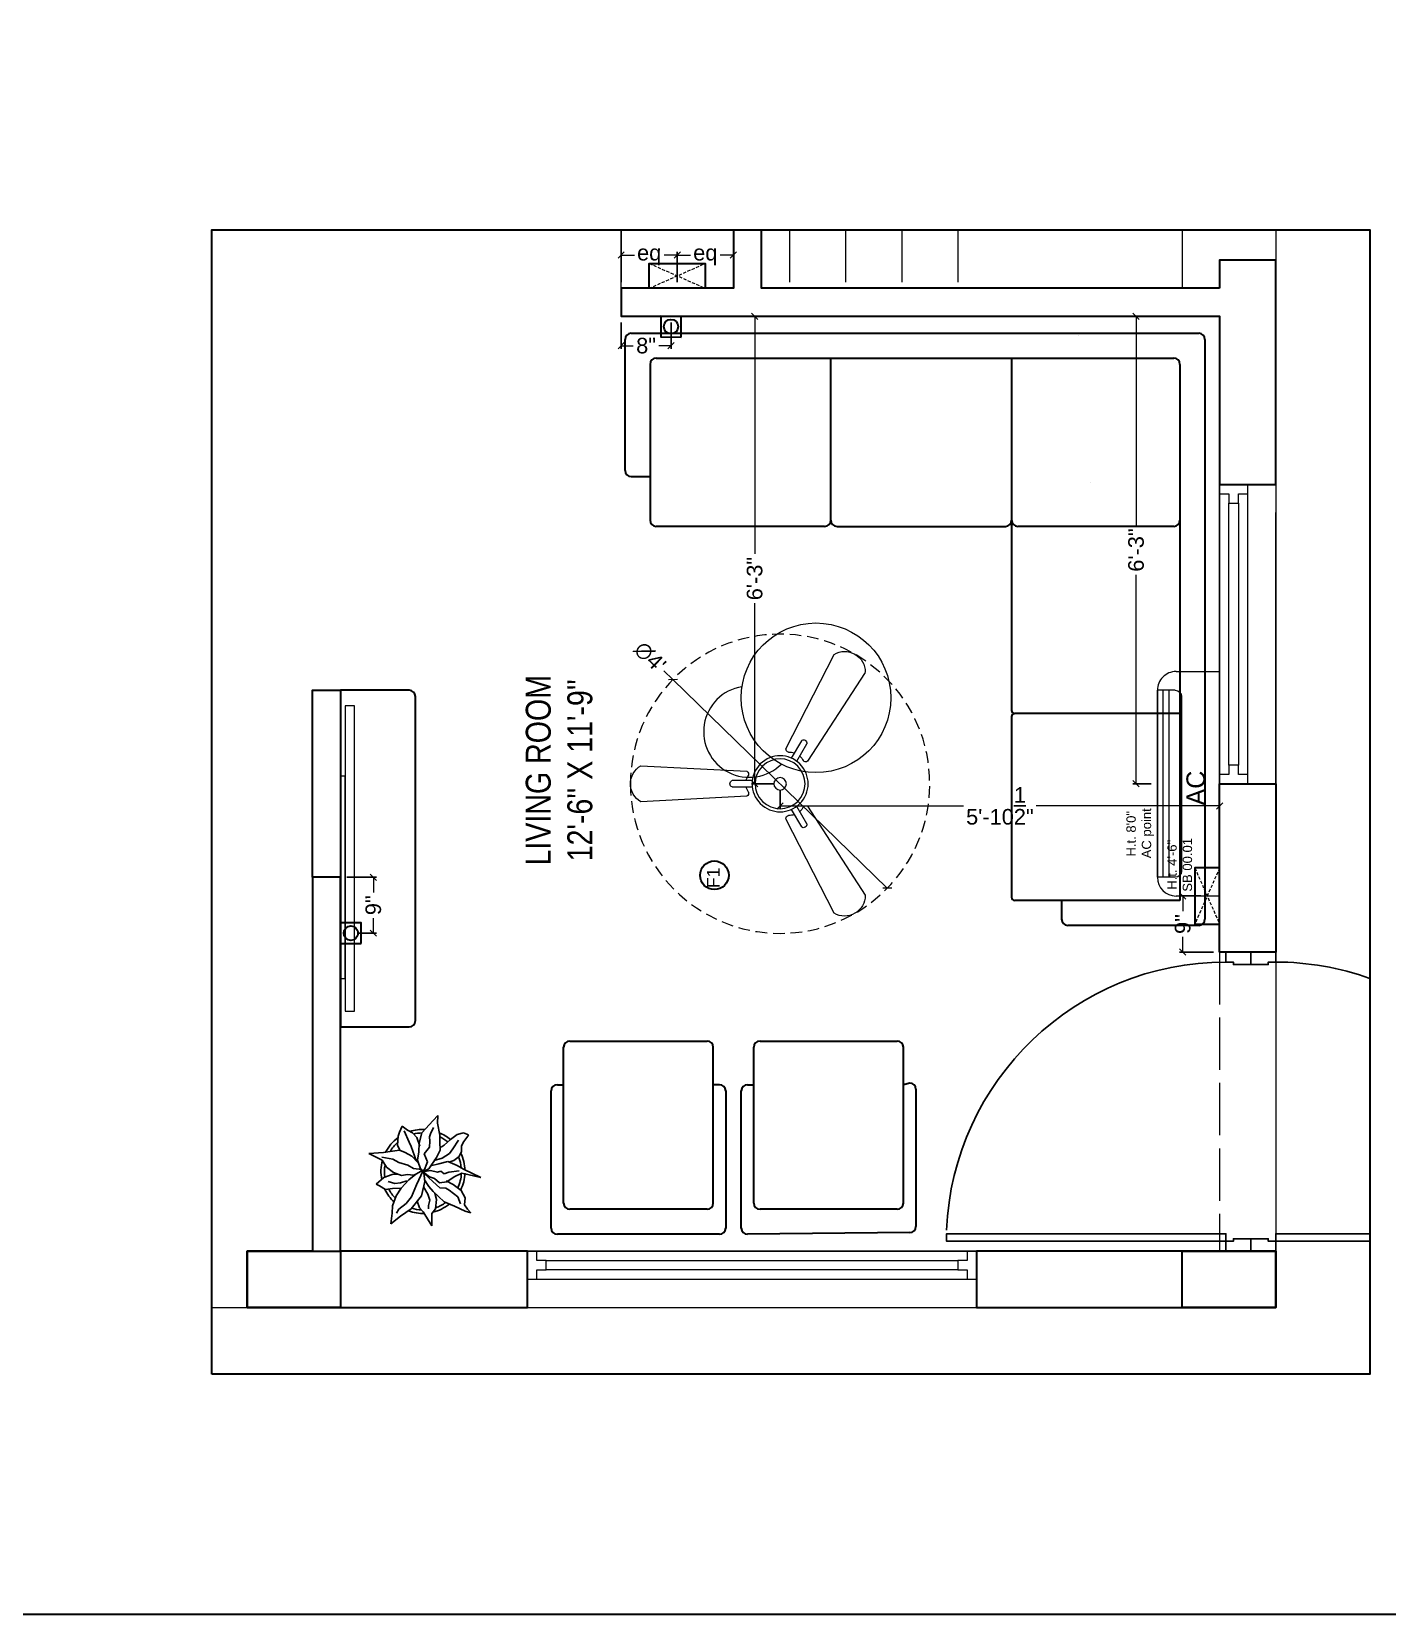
# Model space of a CAD drawing. Header units: millimetres. Extents: x 56222 to 3066687, y -650199 to -121287.
# Drawn here: x 148837.8 to 149055.3, y -181797.1 to -181543.2 of the extents above; entities that cross this region are included whole.
import ezdxf

# ---------------------------------------------------------------- set-up
doc = ezdxf.new("R2010")
doc.units = ezdxf.units.MM
doc.header["$MEASUREMENT"] = 0
doc.header["$PDMODE"] = 35
for name, pattern in [('ACAD_ISO02W100', [15, 12, -3]), ('DASHED', [0.75, 0.5, -0.25]), ('DASHED2', [0.375, 0.25, -0.125])]:
    doc.linetypes.add(name, pattern=pattern)
doc.layers.get('Defpoints').update_dxf_attribs({"color": 220})
doc.layers.add('AR DOOR', color=40, linetype='Continuous')
doc.layers.add('AR ELE-5', color=134, linetype='Continuous')
for name, color, linetype, lineweight in [('COLUMN', 1, 'Continuous', 30), ('dim05', 1, 'Continuous', 13), ('el', 7, 'Continuous', 20), ('ELEC-wires', 1, 'DASHED2', 13), ('Electrical', 84, 'Continuous', 30), ('FIRST FLOOR ( DW_RAIL )', 7, 'Continuous', 9), ('FIRST FLOOR ( TEXT )', 7, 'Continuous', 9), ('FUR', 250, 'Continuous', 0), ('FURNITURE', 32, 'Continuous', 9), ('GROUND FLOOR', 7, 'Continuous', 9), ('GROUND FLOOR  ( PLINE )', 251, 'Continuous', 30), ('GROUND FLOOR ( DW_RAIL )', 7, 'Continuous', 9), ('GROUND FLOOR ( STAIR )', 251, 'Continuous', 9), ('Text', 7, 'Continuous', 15), ('wall', 7, 'Continuous', 30), ('XX~SLAB ( BEAM )~ ( DIM )', 7, 'Continuous', 9)]:
    doc.layers.add(name, color=color, linetype=linetype, lineweight=lineweight)
doc.styles.add('Arial', font='arial.ttf')
doc.styles.add('KATHA', font='swissc.ttf')
doc.styles.get("Standard").update_dxf_attribs({"font": 'arial.ttf', "height": 6})
doc.styles.add('TEXT', font='eurr____.ttf')
doc.dimstyles.new('ISO-25', dxfattribs={"dimtxt": 2.5, "dimasz": 1, "dimexe": 0.5, "dimexo": 1, "dimtad": 0, "dimdec": 1, "dimlunit": 4, "dimtxsty": 'Standard', "dimblk": 'OBLIQUE', "dimcen": 2.5, "dimclrd": 1, "dimclre": 1, "dimclrt": 5, "dimadec": 0, "dimazin": 0, "dimtfac": 1, "dimtdec": 1, "dimtmove": 0, "dimatfit": 3, "dimfxl": 1, "dimlwd": -1, "dimarcsym": 0})

# ---------------------------------------------------------------- blocks, each defined once
blk = doc.blocks.new('*U257')
for points in [[(0, 0), (0, 1120), (30, 1120), (30, 0)], [(-40, 0), (0, 0), (0, -30), (10, -30), (10, -100), (-40, -100)], [(1160, 0), (1120, 0), (1120, -30), (1110, -30), (1110, -100), (1160, -100)]]:
    blk.add_lwpolyline(points, close=True)
at = {"layer": 'AR ELE-5', "linetype": 'ByBlock', "ltscale": 15}
blk.add_arc((-1.6, -0.7), 1121.6, 0.03474, 87.62699, dxfattribs=at)
blk = doc.blocks.new('ARPLS010')
at = {"linetype": 'ByBlock'}
for p, q in [((0.121, 0.605), (-0.013, 0.459)), ((0.179, 0.666), (0.121, 0.605)), ((0.174, 0.573), (0.179, 0.666)), ((0.2, 0.432), (0.174, 0.573)), ((-0.295, 0.42), (-0.302, 0.309)), ((-0.278, 0.467), (-0.295, 0.42)), ((-0.248, 0.54), (-0.278, 0.467)), ((-0.182, 0.493), (-0.248, 0.54)), ((-0.222, 0.484), (-0.164, 0.347)), ((-0.125, 0.459), (-0.182, 0.493)), ((-0.072, 0.404), (-0.125, 0.459)), ((-0.038, 0.302), (-0.072, 0.404)), ((-0.013, 0.459), (-0.044, 0.336)), ((0.077, 0.412), (0.091, 0.447)), ((0.082, 0.358), (0.077, 0.412)), ((0.091, 0.447), (0.125, 0.522)), ((0.203, 0.352), (0.2, 0.432)), ((0.33, 0.38), (0.252, 0.313)), ((0.409, 0.44), (0.33, 0.38)), ((0.484, 0.459), (0.409, 0.44)), ((0.542, 0.434), (0.484, 0.459)), ((0.485, 0.354), (0.533, 0.42)), ((0.533, 0.42), (0.542, 0.434)), ((-0.469, 0.226), (-0.643, 0.216)), ((-0.643, 0.216), (-0.485, 0.134)), ((-0.362, 0.24), (-0.469, 0.226)), ((-0.278, 0.254), (-0.362, 0.24)), ((-0.302, 0.309), (-0.276, 0.258)), ((-0.21, 0.227), (-0.278, 0.254)), ((-0.132, 0.18), (-0.21, 0.227)), ((-0.164, 0.347), (-0.139, 0.295)), ((-0.139, 0.295), (-0.08, 0.131)), ((-0.049, 0.232), (-0.065, 0.135)), ((-0.044, 0.336), (-0.049, 0.232)), ((0.015, 0.209), (0.08, 0.288)), ((0.056, 0.114), (0.015, 0.209)), ((0.08, 0.288), (0.082, 0.358)), ((0.16, 0.165), (0.204, 0.254)), ((0.204, 0.254), (0.203, 0.352)), ((0.252, 0.313), (0.216, 0.287)), ((0.318, 0.213), (0.227, 0.157)), ((0.356, 0.269), (0.318, 0.213)), ((0.425, 0.373), (0.356, 0.269)), ((0.432, 0.176), (0.459, 0.236)), ((0.459, 0.303), (0.485, 0.354)), ((0.459, 0.236), (0.459, 0.303)), ((-0.359, 0.148), (-0.49, 0.172)), ((-0.485, 0.134), (-0.433, 0.051)), ((-0.433, 0.051), (-0.349, -0.011)), ((-0.287, 0.106), (-0.359, 0.148)), ((-0.18, 0.073), (-0.287, 0.106)), ((-0.111, 0.036), (-0.18, 0.073)), ((-0.063, 0.111), (-0.132, 0.18)), ((-0.013, 0.022), (-0.111, 0.036)), ((-0.084, -0.034), (0.007, 0.018)), ((0.003, 0.011), (-0.076, -0.16)), ((-0.065, 0.135), (-0.024, 0.018)), ((-0.024, 0.018), (0.009, 0.005)), ((0.006, -0.002), (0.068, 0.032)), ((0.007, 0.018), (0.02, -0.121)), ((0.009, 0.005), (0.056, 0.114)), ((0.017, -0.002), (0.091, 0.009)), ((0.068, 0.032), (0.16, 0.165)), ((0.088, 0.065), (0.187, 0.091)), ((0.091, 0.009), (0.173, -0.011)), ((0.227, 0.157), (0.132, 0.131)), ((0.173, -0.011), (0.212, 0.004)), ((0.187, 0.091), (0.297, 0.116)), ((0.212, 0.004), (0.252, -0.03)), ((0.297, 0.116), (0.408, 0.071)), ((0.309, 0.109), (0.368, 0.128)), ((0.309, -0.01), (0.43, 0.006)), ((0.368, 0.128), (0.432, 0.176)), ((0.408, 0.071), (0.482, 0.024)), ((0.482, 0.024), (0.689, -0.072)), ((-0.464, -0.073), (-0.558, -0.152)), ((-0.558, -0.152), (-0.517, -0.172)), ((-0.517, -0.172), (-0.447, -0.216)), ((-0.366, -0.036), (-0.464, -0.073)), ((-0.336, -0.142), (-0.413, -0.121)), ((-0.306, -0.033), (-0.366, -0.036)), ((-0.349, -0.011), (-0.256, -0.05)), ((-0.269, -0.135), (-0.336, -0.142)), ((-0.193, -0.113), (-0.269, -0.135)), ((-0.259, -0.2), (-0.168, -0.1)), ((-0.256, -0.05), (-0.185, -0.038)), ((-0.185, -0.038), (-0.114, -0.046)), ((-0.168, -0.1), (-0.084, -0.034)), ((-0.076, -0.16), (-0.138, -0.304)), ((-0.114, -0.046), (-0.093, -0.036)), ((0.02, -0.121), (-0.017, -0.291)), ((0.059, -0.27), (0.005, -0.185)), ((0.01, -0.014), (0.017, -0.002)), ((0.078, -0.064), (0.01, -0.014)), ((0.016, -0.023), (0.116, -0.122)), ((0.07, -0.179), (0.018, -0.1)), ((0.121, -0.239), (0.07, -0.179)), ((0.138, -0.083), (0.078, -0.064)), ((0.116, -0.122), (0.201, -0.195)), ((0.197, -0.135), (0.138, -0.083)), ((0.283, -0.123), (0.197, -0.135)), ((0.252, -0.03), (0.309, -0.01)), ((0.277, -0.114), (0.357, -0.156)), ((0.37, -0.064), (0.283, -0.123)), ((0.357, -0.156), (0.455, -0.226)), ((0.462, -0.021), (0.37, -0.064)), ((0.689, -0.072), (0.462, -0.021)), ((-0.447, -0.216), (-0.363, -0.202)), ((-0.363, -0.202), (-0.263, -0.2)), ((-0.363, -0.408), (-0.318, -0.29)), ((-0.318, -0.29), (-0.259, -0.2)), ((-0.138, -0.304), (-0.199, -0.38)), ((-0.017, -0.291), (-0.141, -0.446)), ((-0.042, -0.432), (-0.071, -0.352)), ((0.08, -0.342), (0.059, -0.27)), ((0.066, -0.407), (0.08, -0.342)), ((0.184, -0.299), (0.121, -0.239)), ((0.141, -0.261), (0.16, -0.336)), ((0.16, -0.336), (0.15, -0.445)), ((0.252, -0.362), (0.184, -0.299)), ((0.201, -0.195), (0.272, -0.198)), ((0.376, -0.416), (0.252, -0.362)), ((0.272, -0.198), (0.311, -0.225)), ((0.311, -0.225), (0.415, -0.304)), ((0.415, -0.304), (0.447, -0.388)), ((0.455, -0.226), (0.503, -0.317)), ((0.503, -0.317), (0.494, -0.398)), ((-0.382, -0.625), (-0.368, -0.496)), ((-0.269, -0.533), (-0.382, -0.625)), ((-0.368, -0.496), (-0.363, -0.408)), ((-0.287, -0.45), (-0.314, -0.498)), ((-0.199, -0.38), (-0.287, -0.45)), ((-0.141, -0.446), (-0.269, -0.533)), ((0.002, -0.48), (-0.042, -0.432)), ((0.104, -0.646), (0.002, -0.48)), ((0.064, -0.446), (0.066, -0.407)), ((0.106, -0.5), (0.104, -0.646)), ((0.15, -0.445), (0.106, -0.5)), ((0.502, -0.472), (0.376, -0.416)), ((0.494, -0.398), (0.528, -0.452)), ((0.567, -0.494), (0.502, -0.472)), ((0.528, -0.452), (0.567, -0.494))]:
    blk.add_line(p, q, dxfattribs=at)
for radius, start, end in [(0.5, 126.2799, 152.7042), (0.5, 87.2367, 107.9154), (0.458, 91.6596, 104.0784), (0.5, 49.0791, 67.0324), (0.458, 49.8461, 63.9764), (0.458, 130.7647, 148.9789), (0.5, 1.3782, 25.7565), (0.5, 164.9216, 191.0302), (0.458, 169.9629, 188.6517), (0.458, 5.0517, 21.9108), (0.458, 334.5625, 357.1532), (0.5, 333.6991, 357.5577), (0.5, 205.1623, 226.3204), (0.458, 207.232, 224.0819), (0.458, 289.266, 306.1107), (0.5, 249.553, 272.4234), (0.458, 252.8522, 267.711), (0.5, 283.5324, 308.8712)]:
    blk.add_arc((0, 0), radius, start, end, dxfattribs=at)
blk = doc.blocks.new('_Oblique')
at = {"layer": 'wall', "color": 0, "lineweight": -2}
blk.add_line((-0.5, -0.5), (0.5, 0.5), dxfattribs=at)
blk = doc.blocks.new('*D1235')
at = {"layer": 'Defpoints', "color": 0, "lineweight": 0, "transparency": 16777216}
for p in [(149022.45, -181681.82), (149026.37, -181681.82), (149028.37, -181690.82)]:
    blk.add_point(p, dxfattribs=at)
at = {"layer": 'dim05', "color": 1, "linetype": 'Continuous', "lineweight": -2, "transparency": 16777216}
for p, q in [((149025.37, -181681.82), (149021.95, -181681.82)), ((149027.37, -181690.82), (149021.95, -181690.82))]:
    blk.add_line(p, q, dxfattribs=at)
at = {"layer": 'dim05', "color": 1, "linetype": 'Continuous', "transparency": 16777216}
for p, q in [((149022.45, -181681.82), (149022.45, -181684.26)), ((149022.45, -181690.82), (149022.45, -181688.38))]:
    blk.add_line(p, q, dxfattribs=at)
at = {"layer": 'dim05', "color": 1, "transparency": 16777216}
for p, rotation in [((149022.45, -181681.82), 90), ((149022.45, -181690.82), 270)]:
    blk.add_blockref('_Oblique', p, dxfattribs=dict(at, rotation=rotation))
at = {"layer": 'dim05', "color": 5, "lineweight": 25, "transparency": 16777216, "insert": (149022.45, -181686.32), "char_height": 2.5, "attachment_point": 5, "rotation": 90, "style": 'Arial'}
blk.add_mtext('9"', dxfattribs=at)
blk = doc.blocks.new('6616')
at = {"color": 242, "linetype": 'DASHED', "true_color": 0xcd2027}
for p, q in [((386784.79, -36915.77), (386775.78, -36911.78)), ((386784.79, -36911.78), (386775.78, -36915.77))]:
    blk.add_line(p, q, dxfattribs=at)
at = {"layer": 'ELEC-wires', "color": 5, "linetype": 'ByBlock', "lineweight": 30, "ltscale": 4}
blk.add_lwpolyline([(386775.78, -36911.78), (386784.79, -36911.78), (386784.79, -36915.77), (386775.78, -36915.77)], close=True, dxfattribs=at)
blk = doc.blocks.new('*D1236')
at = {"layer": 'Defpoints', "color": 0, "lineweight": 0, "transparency": 16777216}
for p in [(148932.37, -181588.82), (148940.37, -181588.82), (148940.37, -181593.54)]:
    blk.add_point(p, dxfattribs=at)
at = {"layer": 'dim05', "color": 1, "linetype": 'Continuous', "lineweight": -2, "transparency": 16777216}
for p, q in [((148932.37, -181589.82), (148932.37, -181594.04)), ((148940.37, -181589.82), (148940.37, -181594.04))]:
    blk.add_line(p, q, dxfattribs=at)
at = {"layer": 'dim05', "color": 1, "linetype": 'Continuous', "transparency": 16777216}
for p, q in [((148932.37, -181593.54), (148934.3, -181593.54)), ((148940.37, -181593.54), (148938.43, -181593.54))]:
    blk.add_line(p, q, dxfattribs=at)
at = {"layer": 'dim05', "color": 1, "transparency": 16777216, "rotation": 180}
blk.add_blockref('_Oblique', (148932.37, -181593.54), dxfattribs=at)
at = {"layer": 'dim05', "color": 1, "transparency": 16777216}
blk.add_blockref('_Oblique', (148940.37, -181593.54), dxfattribs=at)
at = {"layer": 'dim05', "color": 5, "lineweight": 25, "transparency": 16777216, "insert": (148936.37, -181593.54), "char_height": 2.5, "attachment_point": 5, "style": 'Arial'}
blk.add_mtext('8"', dxfattribs=at)
blk = doc.blocks.new('*D1237')
at = {"layer": 'Defpoints', "color": 0, "lineweight": 0, "transparency": 16777216}
for p in [(148941.37, -181578.99), (148932.37, -181584.32), (148941.37, -181584.32)]:
    blk.add_point(p, dxfattribs=at)
at = {"layer": 'dim05', "color": 1, "linetype": 'Continuous', "lineweight": -2, "transparency": 16777216}
for p, q in [((148932.37, -181583.32), (148932.37, -181578.49)), ((148941.37, -181583.32), (148941.37, -181578.49))]:
    blk.add_line(p, q, dxfattribs=at)
at = {"layer": 'dim05', "color": 1, "linetype": 'Continuous', "transparency": 16777216}
for p, q in [((148932.37, -181578.99), (148934.49, -181578.99)), ((148941.37, -181578.99), (148939.25, -181578.99))]:
    blk.add_line(p, q, dxfattribs=at)
at = {"layer": 'dim05', "color": 1, "transparency": 16777216, "rotation": 180}
blk.add_blockref('_Oblique', (148932.37, -181578.99), dxfattribs=at)
at = {"layer": 'dim05', "color": 1, "transparency": 16777216}
blk.add_blockref('_Oblique', (148941.37, -181578.99), dxfattribs=at)
at = {"layer": 'dim05', "color": 5, "lineweight": 25, "transparency": 16777216, "insert": (148936.87, -181578.99), "char_height": 2.5, "attachment_point": 5, "style": 'Arial'}
blk.add_mtext('eq', dxfattribs=at)
blk = doc.blocks.new('*D1238')
at = {"layer": 'Defpoints', "color": 0, "lineweight": 0, "transparency": 16777216}
for p in [(148941.37, -181578.99), (148941.37, -181584.32), (148950.37, -181584.32)]:
    blk.add_point(p, dxfattribs=at)
at = {"layer": 'dim05', "color": 1, "linetype": 'Continuous', "lineweight": -2, "transparency": 16777216}
for p, q in [((148941.37, -181583.32), (148941.37, -181578.49)), ((148950.37, -181583.32), (148950.37, -181578.49))]:
    blk.add_line(p, q, dxfattribs=at)
at = {"layer": 'dim05', "color": 1, "linetype": 'Continuous', "transparency": 16777216}
for p, q in [((148941.37, -181578.99), (148943.49, -181578.99)), ((148950.37, -181578.99), (148948.25, -181578.99))]:
    blk.add_line(p, q, dxfattribs=at)
at = {"layer": 'dim05', "color": 1, "transparency": 16777216, "rotation": 180}
blk.add_blockref('_Oblique', (148941.37, -181578.99), dxfattribs=at)
at = {"layer": 'dim05', "color": 1, "transparency": 16777216}
blk.add_blockref('_Oblique', (148950.37, -181578.99), dxfattribs=at)
at = {"layer": 'dim05', "color": 5, "lineweight": 25, "transparency": 16777216, "insert": (148945.87, -181578.99), "char_height": 2.5, "attachment_point": 5, "style": 'Arial'}
blk.add_mtext('eq', dxfattribs=at)
blk = doc.blocks.new('fan')
at = {"layer": 'Electrical', "lineweight": 15, "ltscale": 20}
for p, q in [((3300835.29, -509900.78), (3300836.47, -509923.43)), ((3300841.81, -509923.43), (3300842.99, -509900.78)), ((3300838.47, -509924.57), (3300838.47, -509920.25)), ((3300839.81, -509920.28), (3300839.81, -509924.57)), ((3300831.66, -509931.77), (3300811.45, -509942.07)), ((3300829.93, -509935.08), (3300833.64, -509932.93)), ((3300844.64, -509932.93), (3300848.38, -509935.09)), ((3300866.83, -509942.07), (3300846.62, -509931.77)), ((3300834.31, -509934.09), (3300830.57, -509936.25)), ((3300847.68, -509936.23), (3300843.97, -509934.09)), ((3300815.3, -509948.74), (3300834.33, -509936.39)), ((3300843.95, -509936.39), (3300862.98, -509948.74))]:
    blk.add_line(p, q, dxfattribs=at)
at = {"layer": 'Electrical', "linetype": 'DASHED', "lineweight": 15, "ltscale": 5}
blk.add_circle((3300839.14, -509930.53), 32, dxfattribs=at)
at = {"layer": 'Electrical', "lineweight": 15, "ltscale": 20}
for centre, major_axis, start_param, end_param in [((3300839.14, -509902.94), (3.12, 3.12), -0.272136, 1.842967), ((3300839.13, -509920.5), (0.501, 0.501), -0.465536, 1.983618), ((3300839.14, -509930.53), (4.24, -4.24), 3.14161, 9.424795), ((3300839.14, -509930.53), (3.77, -3.77), 1.749190548672175e-05, 6.283202799085073), ((3300837.1, -509923.08), (0.51, 0.51), 2.863014, 4.257784), ((3300839.14, -509926.42), (2.27, -2.27), 2.565057, 2.951308), ((3300839.14, -509926.42), (2.27, 2.27), 0.19032, 0.57657), ((3300841.18, -509923.08), (0.51, -0.51), 5.167028, 6.561799), ((3300839.14, -509930.53), (0.943, 0.943), 1.570814, 7.853999), ((3300831.67, -509932.49), (0.51, -0.51), 0.978238, 2.373008), ((3300835.59, -509932.58), (2.27, -2.27), 3.855511, 4.241762), ((3300842.69, -509932.58), (2.27, 2.27), 5.183051, 5.569301), ((3300846.61, -509932.49), (0.51, -0.51), 2.339416, 3.734186), ((3300830.46, -509935.55), (0.501, -0.501), 3.199655, 5.648809), ((3300835.59, -509932.58), (2.27, -2.27), 4.659452, 5.045703), ((3300833.71, -509936.02), (0.51, 0.51), -1.325776, 0.068994), ((3300844.57, -509936.02), (0.51, -0.51), 3.072633, 4.467404), ((3300842.69, -509932.58), (2.27, 2.27), 4.37911, 4.765361), ((3300847.83, -509935.54), (0.501, 0.501), 3.723254, 6.172408), ((3300815.25, -509944.32), (3.12, -3.12), 3.393055, 5.508159), ((3300863.03, -509944.32), (3.12, -3.12), 5.48745, 7.602554)]:
    blk.add_ellipse(centre, major_axis=major_axis, ratio=1, start_param=start_param, end_param=end_param, dxfattribs=at)
blk = doc.blocks.new('*D1239')
at = {"layer": 'Defpoints', "color": 0, "lineweight": 0, "transparency": 16777216}
for p in [(148953.79, -181588.82), (148957.87, -181588.82), (148957.87, -181663.82)]:
    blk.add_point(p, dxfattribs=at)
at = {"layer": 'dim05', "color": 1, "linetype": 'Continuous', "lineweight": -2, "transparency": 16777216}
for p, q in [((148956.87, -181588.82), (148953.29, -181588.82)), ((148956.87, -181663.82), (148953.29, -181663.82))]:
    blk.add_line(p, q, dxfattribs=at)
at = {"layer": 'dim05', "color": 1, "linetype": 'Continuous', "transparency": 16777216}
for p, q in [((148953.79, -181588.82), (148953.79, -181626.95)), ((148953.79, -181663.82), (148953.79, -181634.86))]:
    blk.add_line(p, q, dxfattribs=at)
at = {"layer": 'dim05', "color": 1, "transparency": 16777216}
for p, rotation in [((148953.79, -181588.82), 90), ((148953.79, -181663.82), 270)]:
    blk.add_blockref('_Oblique', p, dxfattribs=dict(at, rotation=rotation))
at = {"layer": 'dim05', "color": 5, "lineweight": 25, "transparency": 16777216, "insert": (148953.79, -181630.9), "char_height": 2.5, "attachment_point": 5, "rotation": 90, "style": 'Arial'}
blk.add_mtext('6\'-3"', dxfattribs=at)
blk = doc.blocks.new('*D1240')
at = {"layer": 'Defpoints', "color": 0, "lineweight": 0, "transparency": 16777216}
for p in [(148887.37, -181678.82), (148892.63, -181678.82), (148889.02, -181687.79)]:
    blk.add_point(p, dxfattribs=at)
at = {"layer": 'dim05', "color": 1, "linetype": 'Continuous', "lineweight": -2, "transparency": 16777216}
for p, q in [((148888.37, -181678.82), (148893.13, -181678.82)), ((148890.02, -181687.79), (148893.13, -181687.79))]:
    blk.add_line(p, q, dxfattribs=at)
at = {"layer": 'dim05', "color": 1, "linetype": 'Continuous', "transparency": 16777216}
for p, q in [((148892.63, -181678.82), (148892.63, -181681.24)), ((148892.63, -181687.79), (148892.63, -181685.37))]:
    blk.add_line(p, q, dxfattribs=at)
at = {"layer": 'dim05', "color": 1, "transparency": 16777216}
for p, rotation in [((148892.63, -181678.82), 90), ((148892.63, -181687.79), 270)]:
    blk.add_blockref('_Oblique', p, dxfattribs=dict(at, rotation=rotation))
at = {"layer": 'dim05', "color": 5, "lineweight": 25, "transparency": 16777216, "insert": (148892.63, -181683.31), "char_height": 2.5, "attachment_point": 5, "rotation": 90, "style": 'Arial'}
blk.add_mtext('9"', dxfattribs=at)
blk = doc.blocks.new('*D1241')
at = {"layer": 'Defpoints', "color": 0, "lineweight": 0, "transparency": 16777216}
for p in [(148957.87, -181663.82), (149028.37, -181663.82), (149028.37, -181667.38)]:
    blk.add_point(p, dxfattribs=at)
at = {"layer": 'dim05', "color": 1, "linetype": 'Continuous', "lineweight": -2, "transparency": 16777216}
for p, q in [((148957.87, -181664.82), (148957.87, -181667.88)), ((149028.37, -181664.82), (149028.37, -181667.88))]:
    blk.add_line(p, q, dxfattribs=at)
at = {"layer": 'dim05', "color": 1, "linetype": 'Continuous', "transparency": 16777216}
for p, q in [((148957.87, -181667.38), (148987.29, -181667.38)), ((149028.37, -181667.38), (148998.95, -181667.38))]:
    blk.add_line(p, q, dxfattribs=at)
at = {"layer": 'dim05', "color": 1, "transparency": 16777216, "rotation": 180}
blk.add_blockref('_Oblique', (148957.87, -181667.38), dxfattribs=at)
at = {"layer": 'dim05', "color": 1, "transparency": 16777216}
blk.add_blockref('_Oblique', (149028.37, -181667.38), dxfattribs=at)
at = {"layer": 'dim05', "color": 5, "lineweight": 25, "transparency": 16777216, "insert": (148993.12, -181667.38), "char_height": 2.5, "attachment_point": 5, "style": 'Arial'}
blk.add_mtext('5\'-10{\\H1x;\\S1/2;}"', dxfattribs=at)
blk = doc.blocks.new('*D1242')
at = {"layer": 'Defpoints', "color": 0, "lineweight": 0, "transparency": 16777216}
for p in [(148940.68, -181647.07), (148975.06, -181680.57)]:
    blk.add_point(p, dxfattribs=at)
at = {"layer": 'dim05', "color": 1, "linetype": 'Continuous', "transparency": 16777216}
for p in [(148939.24, -181645.68), (148975.06, -181680.57)]:
    blk.add_line(p, (148940.68, -181647.07), dxfattribs=at)
at = {"layer": 'dim05', "color": 1, "transparency": 16777216}
for p, rotation in [((148940.68, -181647.07), 315.7486149895883), ((148975.06, -181680.57), 135.7486149895883)]:
    blk.add_blockref('_Oblique', p, dxfattribs=dict(at, rotation=rotation))
at = {"layer": 'dim05', "color": 5, "lineweight": 25, "transparency": 16777216, "insert": (148937, -181643.49), "char_height": 2.5, "attachment_point": 5, "rotation": 315.7486, "style": 'Arial'}
blk.add_mtext("∅4'", dxfattribs=at)
blk = doc.blocks.new('ac paln')
at = {"layer": 'Electrical', "lineweight": 15}
for p, q in [((389238.69, -37646.36), (389238.69, -37610.34)), ((389238.69, -37610.34), (389245.67, -37610.34)), ((389244.81, -37642.35), (389244.81, -37614.35)), ((389245.81, -37613.35), (389248.68, -37613.35)), ((389246.82, -37643.35), (389246.82, -37613.35)), ((389247.82, -37643.35), (389247.82, -37613.35)), ((389248.68, -37613.35), (389248.68, -37643.35)), ((389248.68, -37643.35), (389248.68, -37613.35)), ((389245.81, -37643.35), (389248.68, -37643.35)), ((389248.68, -37643.35), (389248.68, -37643.35)), ((389245.67, -37646.36), (389238.69, -37646.36))]:
    blk.add_line(p, q, dxfattribs=at)
for centre, start, end in [((389245.67, -37613.35), 0, 90), ((389245.67, -37643.35), 270, 0)]:
    blk.add_arc(centre, 3.01, start, end, dxfattribs=at)
at = {"layer": 'Electrical', "lineweight": 15, "extrusion": (0, 0, -1)}
for centre, start_param, end_param in [((389245.81, -37614.35), -0.785398, 0.785398), ((389245.81, -37642.35), 3.926991, 5.497787)]:
    blk.add_ellipse(centre, major_axis=(-0.71, 0.71), ratio=1, start_param=start_param, end_param=end_param, dxfattribs=at)
at = {"layer": 'Text', "style": 'TEXT'}
blk.add_text('AC', height=3, rotation=270, dxfattribs=at).set_placement((389241.02, -37624.87))
blk = doc.blocks.new('*D1243')
at = {"layer": 'Defpoints', "color": 0, "lineweight": 0, "transparency": 16777216}
for p in [(149014.97, -181588.82), (149018.37, -181588.82), (149018.37, -181663.82)]:
    blk.add_point(p, dxfattribs=at)
at = {"layer": 'dim05', "color": 1, "linetype": 'Continuous', "lineweight": -2, "transparency": 16777216}
for p, q in [((149017.37, -181588.82), (149014.47, -181588.82)), ((149017.37, -181663.82), (149014.47, -181663.82))]:
    blk.add_line(p, q, dxfattribs=at)
at = {"layer": 'dim05', "color": 1, "linetype": 'Continuous', "transparency": 16777216}
for p, q in [((149014.97, -181588.82), (149014.97, -181622.37)), ((149014.97, -181663.82), (149014.97, -181630.28))]:
    blk.add_line(p, q, dxfattribs=at)
at = {"layer": 'dim05', "color": 1, "transparency": 16777216}
for p, rotation in [((149014.97, -181588.82), 90), ((149014.97, -181663.82), 270)]:
    blk.add_blockref('_Oblique', p, dxfattribs=dict(at, rotation=rotation))
at = {"layer": 'dim05', "color": 5, "lineweight": 25, "transparency": 16777216, "insert": (149014.97, -181626.32), "char_height": 2.5, "attachment_point": 5, "rotation": 90, "style": 'Arial'}
blk.add_mtext('6\'-3"', dxfattribs=at)

msp = doc.modelspace()

# ---------------------------------------------------------------- linework, layer by layer
at = {"lineweight": 9}
for points in [[(148889.5808, -181651.3207), (148888.134, -181651.3207), (148888.134, -181700.3207), (148889.5808, -181700.3207)], [(148888.134, -181662.6022), (148887.3681, -181662.6022), (148887.3681, -181695.0391), (148888.134, -181695.0391)]]:
    msp.add_lwpolyline(points, close=True, dxfattribs=at)
for points in [[(149037.3681, -181690.8207), (149037.3681, -181692.4207), (149036.1681, -181692.4207), (149036.1681, -181692.8207), (149033.3681, -181692.8207), (149033.3681, -181690.8207)], [(149037.3681, -181738.8207), (149037.3681, -181737.2207), (149036.1681, -181737.2207), (149036.1681, -181736.8207), (149033.3681, -181736.8207), (149033.3681, -181738.8207)]]:
    msp.add_lwpolyline(points, close=True)
msp.add_lwpolyline([(149052.4528, -181736.0207), (149037.3681, -181736.0207), (149037.3681, -181737.2207), (149052.4528, -181737.2207)])
at = {"layer": 'AR ELE-5', "linetype": 'ByBlock', "ltscale": 15}
msp.add_arc((149037.3409, -181737.2863), 44.8657, 70.31645, 89.965264, dxfattribs=at)
at = {"layer": 'COLUMN'}
for points in [[(148872.3681, -181747.8207), (148872.3681, -181738.8207), (148887.3681, -181738.8207), (148887.3681, -181747.8207)], [(149022.3681, -181747.8207), (149022.3681, -181738.8207), (149037.3681, -181738.8207), (149037.3681, -181747.8207)]]:
    msp.add_lwpolyline(points, close=True, dxfattribs=at)
at = {"layer": 'FIRST FLOOR ( DW_RAIL )', "lineweight": 30}
msp.add_lwpolyline([(148866.743, -181758.5485), (148866.743, -181574.955), (149052.4528, -181574.955), (149052.4528, -181758.5485)], close=True, dxfattribs=at)
at = {"layer": 'FUR'}
for p, q in [((149005.6795, -181591.9519), (149005.6795, -181591.9519)), ((149007.6794, -181615.5414), (149007.6794, -181615.5414))]:
    msp.add_line(p, q, dxfattribs=at)
at = {"layer": 'FURNITURE', "lineweight": 30}
for p, q in [((148933.0056, -181613.5366), (148933.0056, -181592.5366)), ((148934.0056, -181591.5366), (149025.0056, -181591.5366)), ((149026.0056, -181592.5366), (149026.0056, -181685.5366)), ((148937.0056, -181596.5366), (148937.0056, -181599.5366)), ((148938.0056, -181595.5366), (149021.0056, -181595.5366)), ((148966.0056, -181621.5366), (148966.0056, -181595.5366)), ((148995.0056, -181595.5366), (148995.0056, -181652.0366)), ((149022.0056, -181596.5366), (149022.0056, -181682.5366)), ((148937.0056, -181599.5366), (148937.0056, -181621.5366)), ((148934.0056, -181614.5366), (148937.0056, -181614.5366)), ((148965.0056, -181622.5366), (148938.0056, -181622.5366)), ((148967.0056, -181622.5366), (148994.0056, -181622.5366)), ((149021.0056, -181622.5366), (148996.0056, -181622.5366)), ((148995.0056, -181653.0366), (148995.0056, -181682.0366)), ((149022.0056, -181652.5366), (148995.5056, -181652.5366)), ((149022.0056, -181682.5366), (148995.5056, -181682.5366)), ((149003.0056, -181682.5366), (149003.0056, -181685.5366)), ((149025.0056, -181686.5366), (149004.0056, -181686.5366)), ((148923.1489, -181731.0932), (148923.1489, -181706.0932)), ((148924.1489, -181705.0932), (148946.1489, -181705.0932)), ((148947.1489, -181728.0932), (148947.1489, -181706.0932)), ((148953.6489, -181731.0932), (148953.6489, -181706.0932)), ((148954.6489, -181705.0932), (148976.6489, -181705.0932)), ((148977.6489, -181728.0932), (148977.6489, -181706.0932)), ((148922.1489, -181712.0932), (148923.1489, -181712.0932)), ((148948.1489, -181712.0932), (148947.1489, -181712.0932)), ((148952.6489, -181712.0932), (148953.6489, -181712.0932)), ((148978.6664, -181711.829), (148977.6489, -181712.0932)), ((148921.1489, -181735.0932), (148921.1489, -181713.0932)), ((148949.1489, -181713.0932), (148949.1489, -181735.0932)), ((148951.6489, -181735.0932), (148951.6489, -181713.0932)), ((148979.6664, -181712.829), (148979.6664, -181734.829)), ((148947.1489, -181731.0932), (148947.1489, -181728.0932)), ((148977.6489, -181731.0932), (148977.6489, -181728.0932)), ((148946.1489, -181732.0932), (148924.1489, -181732.0932)), ((148976.6489, -181732.0932), (148954.6489, -181732.0932)), ((148948.1489, -181736.0932), (148922.1489, -181736.0932)), ((148978.6664, -181735.829), (148952.6489, -181736.0932))]:
    msp.add_line(p, q, dxfattribs=at)
at = {"layer": 'FURNITURE', "color": 242, "lineweight": 30, "true_color": 0xcd2027}
msp.add_lwpolyline([(148602.3709, -181325.6463), (149506.6138, -181325.6463), (149506.6138, -181797.0719), (148602.3709, -181797.0719)], close=True, dxfattribs=at)
at = {"layer": 'FURNITURE', "lineweight": 30}
msp.add_lwpolyline([(148882.8681, -181678.8207), (148882.8681, -181648.8207), (148887.3681, -181648.8207), (148887.3681, -181678.8207)], close=True, dxfattribs=at)
msp.add_lwpolyline([(148898.3681, -181648.8207), (148887.3681, -181648.8207), (148887.3681, -181702.8207), (148898.3681, -181702.8207, 0.41421356), (148899.3681, -181701.8207), (148899.3681, -181649.8207, 0.41421356)], format="xyb", close=True, dxfattribs=at)
at = {"layer": 'FURNITURE'}
msp.add_circle((148963.6233, -181650.0251, 0.0693), 12, dxfattribs=at)
at = {"layer": 'FURNITURE', "color": 1, "lineweight": 30, "ltscale": 4}
msp.add_circle((148947.3331, -181678.4979), 2.2915, dxfattribs=at)
at = {"layer": 'FURNITURE', "lineweight": 30}
for centre, radius, start, end in [((148934.0056, -181592.5366), 1, 90, 180), ((149025.0056, -181592.5366), 1, 0, 90), ((148938.0056, -181596.5366), 1, 90, 180), ((149021.0056, -181596.5366), 1, 0, 90), ((148934.0056, -181613.5366), 1, 180, 270), ((148938.0056, -181621.5366), 1, 180, 270), ((148965.0056, -181621.5366), 1, 270, 0), ((148967.0056, -181621.5366), 1, 180, 270), ((148994.0056, -181621.5366), 1, 270, 0), ((148996.0056, -181621.5366), 1, 180, 270), ((149021.0056, -181621.5366), 1, 270, 0), ((149021.0056, -181621.5366), 1, 270, 0), ((148995.5056, -181652.0366), 0.5, 180, 270), ((148995.5056, -181653.0366), 0.5, 90, 180), ((148995.5056, -181682.0366), 0.5, 180, 270), ((149004.0056, -181685.5366), 1, 180, 270), ((149025.0056, -181685.5366), 1, 270, 0), ((148924.1489, -181706.0932), 1, 90, 180), ((148946.1489, -181706.0932), 1, 0, 90), ((148954.6489, -181706.0932), 1, 90, 180), ((148976.6489, -181706.0932), 1, 0, 90), ((148922.1489, -181713.0932), 1, 90, 180), ((148948.1489, -181713.0932), 1, 0, 90), ((148952.6489, -181713.0932), 1, 90, 180), ((148978.6664, -181712.829), 1, 0, 90), ((148924.1489, -181731.0932), 1, 180, 270), ((148946.1489, -181731.0932), 1, 270, 0), ((148954.6489, -181731.0932), 1, 180, 270), ((148976.6489, -181731.0932), 1, 270, 0), ((148922.1489, -181735.0932), 1, 180, 270), ((148948.1489, -181735.0932), 1, 270, 0), ((148952.6489, -181735.0932), 1, 180, 270), ((148978.6664, -181734.829), 1, 270, 0)]:
    msp.add_arc(centre, radius, start, end, dxfattribs=at)
at = {"layer": 'FURNITURE'}
msp.add_arc((148952.9254, -181655.4616, 0.0693), 7.3133, 99.197776, 314.680269, dxfattribs=at)
at = {"layer": 'GROUND FLOOR', "color": 5}
msp.add_line((148954.8681, -181574.955), (148954.8681, -181584.3207), dxfattribs=at)
at = {"layer": 'GROUND FLOOR'}
for p, q in [((149037.3681, -181574.955), (149037.3681, -181747.8207)), ((149028.3681, -181588.8207), (149028.3681, -181690.8207)), ((148882.8681, -181678.8207), (148882.8681, -181738.8207)), ((148882.8681, -181678.8207), (148887.3681, -181678.8207)), ((148887.3681, -181678.8207), (148887.3681, -181738.8207)), ((149028.3681, -181690.8207), (149037.3681, -181690.8207)), ((148887.3681, -181738.8207), (149037.3681, -181738.8207)), ((148917.3681, -181738.8207), (148917.3681, -181747.8207)), ((148989.3681, -181738.8207), (148989.3681, -181747.8207)), ((148866.743, -181747.8207), (149037.3681, -181747.8207))]:
    msp.add_line(p, q, dxfattribs=at)
at = {"layer": 'GROUND FLOOR', "linetype": 'ACAD_ISO02W100', "ltscale": 0.7}
msp.add_line((149028.3681, -181690.8207), (149028.3681, -181738.8207), dxfattribs=at)
at = {"layer": 'GROUND FLOOR  ( PLINE )', "lineweight": 0}
msp.add_line((149022.3681, -181574.955), (149022.3681, -181584.3207), dxfattribs=at)
at = {"layer": 'GROUND FLOOR  ( PLINE )'}
for points in [[(148950.3681, -181574.955), (148950.3681, -181584.3207), (148932.3681, -181584.3207), (148932.3681, -181588.8207), (149028.3681, -181588.8207), (149028.3681, -181615.8207), (149037.3681, -181615.8207), (149037.3681, -181584.3207)], [(149028.3681, -181584.3207), (148954.8681, -181584.3207), (148954.8681, -181574.955)], [(149037.3681, -181584.3207), (149037.3681, -181584.3207), (149037.3681, -181579.8207), (149028.3681, -181579.8207), (149028.3681, -181584.3207)]]:
    msp.add_lwpolyline(points, dxfattribs=at)
for points in [[(149028.3681, -181690.8207), (149028.3681, -181663.8207), (149037.3681, -181663.8207), (149037.3681, -181690.8207)], [(148887.3681, -181738.8207), (148887.3681, -181678.8207), (148882.8681, -181678.8207), (148882.8681, -181738.8207), (148872.3681, -181738.8207), (148872.3681, -181747.8207), (148917.3681, -181747.8207), (148917.3681, -181738.8207)], [(148989.3681, -181738.8207), (148989.3681, -181747.8207), (149037.3681, -181747.8207), (149037.3681, -181738.8207)]]:
    msp.add_lwpolyline(points, close=True, dxfattribs=at)
at = {"layer": 'GROUND FLOOR ( DW_RAIL )'}
for points in [[(149028.3681, -181663.8207), (149028.3681, -181615.8207), (149037.3681, -181615.8207), (149037.3681, -181663.8207)], [(149028.3681, -181615.8207), (149028.3681, -181617.3207), (149029.8681, -181617.3207), (149029.8681, -181618.8207), (149031.3681, -181618.8207), (149031.3681, -181660.8207), (149029.8681, -181660.8207), (149029.8681, -181662.3207), (149028.3681, -181662.3207), (149028.3681, -181663.8207), (149032.8681, -181663.8207), (149032.8681, -181662.3207), (149031.3681, -181662.3207), (149031.3681, -181660.8207), (149029.8681, -181660.8207), (149029.8681, -181618.8207), (149031.3681, -181618.8207), (149031.3681, -181617.3207), (149032.8681, -181617.3207), (149032.8681, -181615.8207), (149028.3681, -181615.8207), (149028.3681, -181663.8207), (149032.8681, -181663.8207), (149032.8681, -181615.8207)], [(148989.3681, -181738.8207), (148987.8681, -181738.8207), (148987.8681, -181740.3207), (148986.3681, -181740.3207), (148986.3681, -181741.8207), (148920.3681, -181741.8207), (148920.3681, -181740.3207), (148918.8681, -181740.3207), (148918.8681, -181738.8207), (148917.3681, -181738.8207), (148917.3681, -181743.3207), (148918.8681, -181743.3207), (148918.8681, -181741.8207), (148920.3681, -181741.8207), (148920.3681, -181740.3207), (148986.3681, -181740.3207), (148986.3681, -181741.8207), (148987.8681, -181741.8207), (148987.8681, -181743.3207), (148989.3681, -181743.3207), (148989.3681, -181738.8207), (148917.3681, -181738.8207), (148917.3681, -181743.3207), (148989.3681, -181743.3207)]]:
    msp.add_lwpolyline(points, close=True, dxfattribs=at)
at = {"layer": 'GROUND FLOOR ( STAIR )', "color": 5, "linetype": 'ACAD_ISO02W100', "ltscale": 0.7}
for p, q in [((148932.3681, -181574.955), (148932.3681, -181584.3207)), ((148950.3681, -181574.955), (148950.3681, -181584.3207)), ((148959.3681, -181574.955), (148959.3681, -181584.3207)), ((148968.3681, -181574.955), (148968.3681, -181584.3207)), ((148977.3681, -181574.955), (148977.3681, -181584.3207)), ((148986.3681, -181574.955), (148986.3681, -181584.3207))]:
    msp.add_line(p, q, dxfattribs=at)
at = {"layer": 'XX~SLAB ( BEAM )~ ( DIM )'}
msp.add_line((148932.3681, -181584.3207), (148932.3681, -181574.955), dxfattribs=at)
at = {"layer": 'XX~SLAB ( BEAM )~ ( DIM )', "color": 6, "lineweight": 30}
for points in [[(148942.0232, -181592.148), (148942.0232, -181588.8292), (148938.713, -181588.8121), (148938.713, -181592.1308)], [(148890.6783, -181689.4631), (148890.6783, -181686.1443), (148887.3681, -181686.1271), (148887.3681, -181689.4459)]]:
    msp.add_lwpolyline(points, close=True, dxfattribs=at)
at = {"layer": 'XX~SLAB ( BEAM )~ ( DIM )'}
msp.add_lwpolyline([(149037.3681, -181690.8207), (149037.3681, -181620.3207)], dxfattribs=at)
at = {"layer": 'XX~SLAB ( BEAM )~ ( DIM )', "color": 6, "lineweight": 30}
for centre in [(148940.3681, -181590.4757), (148889.0232, -181687.7908)]:
    msp.add_circle(centre, 1.1551, dxfattribs=at)

# ---------------------------------------------------------------- block references
at = {"xscale": 13.47973786482115, "yscale": 13.47973786482115, "zscale": 13.47973786482115, "rotation": 0.1064490459870132}
msp.add_blockref('ARPLS010', (148900.5879, -181726.0113), dxfattribs=at)
at = {"layer": 'AR DOOR', "linetype": 'ByBlock', "lineweight": -2, "extrusion": (0, 0, -1), "xscale": -0.04000000000002399, "yscale": 0.04000000000002399, "zscale": -0.04000000000002399, "rotation": 270}
msp.add_blockref('*U257', (-149029.3681, -181737.2207), dxfattribs=at)
at = {"layer": 'dim05', "color": 1, "lineweight": 35, "xscale": -0.7500069902881101, "yscale": 0.7500069902881101, "zscale": 0.7500069902881101, "rotation": 90}
msp.add_blockref('fan', (-233493.5927, 2293988.6084), dxfattribs=at)
at = {"layer": 'el', "color": 1, "rotation": 180}
msp.add_blockref('6616', (535721.6554, -218496.1044), dxfattribs=at)
at = {"layer": 'el', "color": 18, "true_color": 0x000000, "rotation": 180}
msp.add_blockref('ac paln', (538267.0561, -219292.1706), dxfattribs=at)
at = {"layer": 'el', "color": 1, "xscale": -1, "rotation": 270.0000000001201}
msp.add_blockref('6616', (185940.1519, -568462.1079), dxfattribs=at)

# ---------------------------------------------------------------- texts
at = {"layer": 'Electrical', "color": 240, "true_color": 0xed1f24, "transparency": 33554687}
for s, p in [('H.t. 8\'0"', (149014.9117, -181675.4981)), ('H.t. 4\'-6"', (149021.4815, -181680.8214))]:
    msp.add_text(s, height=1.5, rotation=90, dxfattribs=at).set_placement(p)
at = {"layer": 'Electrical', "color": 5, "transparency": 33554687}
for s, p in [('AC point', (149017.3818, -181675.7801)), ('SB 00.01', (149023.9439, -181681.1336))]:
    msp.add_text(s, height=1.5, rotation=90, dxfattribs=at).set_placement(p)
at = {"layer": 'Electrical', "color": 1, "insert": (148946.1291, -181677.2652), "char_height": 2.03575, "attachment_point": 3, "rotation": 90}
msp.add_mtext_dynamic_manual_height_columns('F1', width=2.035749, gutter_width=0.6786, heights=[2.6009], dxfattribs=at)
at = {"layer": 'FIRST FLOOR ( TEXT )', "insert": (148922.4383, -181661.6514), "char_height": 4, "attachment_point": 5, "rotation": 90, "style": 'KATHA'}
msp.add_mtext("LIVING ROOM\\P12'-6'' X 11'-9''", dxfattribs=at)

# ---------------------------------------------------------------- dimensions: what is measured, and where the dimension line sits
at = {"layer": 'dim05', "color": 27, "lineweight": 25, "true_color": 0x7d5120}
dim = msp.add_linear_dim(base=(148941.3681, -181578.9916), p1=(148932.3681, -181584.3207), p2=(148941.3681, -181584.3207), angle=180, text='eq', dimstyle='ISO-25', override={"dimtxsty": 'Arial'}, dxfattribs=at)
dim.commit()
dim.dimension.update_dxf_attribs({"geometry": '*D1237', "text_midpoint": (148936.8681, -181578.9916)})
dim = msp.add_linear_dim(base=(148941.3681, -181578.9916), p1=(148950.3681, -181584.3207), p2=(148941.3681, -181584.3207), text='eq', dimstyle='ISO-25', override={"dimtxsty": 'Arial'}, dxfattribs=at)
dim.commit()
dim.dimension.update_dxf_attribs({"geometry": '*D1238', "text_midpoint": (148945.8681, -181578.9916)})
for base, p1, p2, angle, picture, middle in [((148940.3681, -181593.5404), (148932.3681, -181588.8207), (148940.3681, -181588.8207), 180, '*D1236', (148936.3681, -181593.5404)), ((149014.9702, -181588.8207), (149018.3731, -181663.8207), (149018.3731, -181588.8207), 90, '*D1243', (149014.9702, -181626.3207)), ((149028.3681, -181667.3846), (148957.8681, -181663.8207), (149028.3681, -181663.8207), 180, '*D1241', (148993.1181, -181667.3846)), ((148892.6342, -181678.8207), (148889.0232, -181687.7908), (148887.3681, -181678.8207), 90, '*D1240', (148892.6342, -181683.3057)), ((149022.4521, -181681.8207), (149028.3681, -181690.8207), (149026.3747, -181681.8207), 90, '*D1235', (149022.4521, -181686.3207))]:
    dim = msp.add_linear_dim(base=base, p1=p1, p2=p2, angle=angle, dimstyle='ISO-25', override={"dimtxsty": 'Arial'}, dxfattribs=at)
    dim.commit()
    dim.dimension.update_dxf_attribs({"geometry": picture, "text_midpoint": middle})
dim = msp.add_linear_dim(base=(148953.7902, -181588.8207), p1=(148957.8681, -181663.8207), p2=(148957.8681, -181588.8207), angle=90, dimstyle='ISO-25', override={"dimtxsty": 'Arial'}, dxfattribs=at)
dim.commit()
dim.dimension.update_dxf_attribs({"geometry": '*D1239', "text_midpoint": (148953.7902, -181630.9033), "dimtype": 160})
dim = msp.add_diameter_dim_2p(p1=(148975.0589, -181680.5681), p2=(148940.6773, -181647.0733), dimstyle='ISO-25', override={"dimtxsty": 'Arial'}, dxfattribs=at)
dim.commit()
dim.dimension.update_dxf_attribs({"geometry": '*D1242', "text_midpoint": (148936.999, -181643.4899)})

doc.saveas('drawing.dxf')
